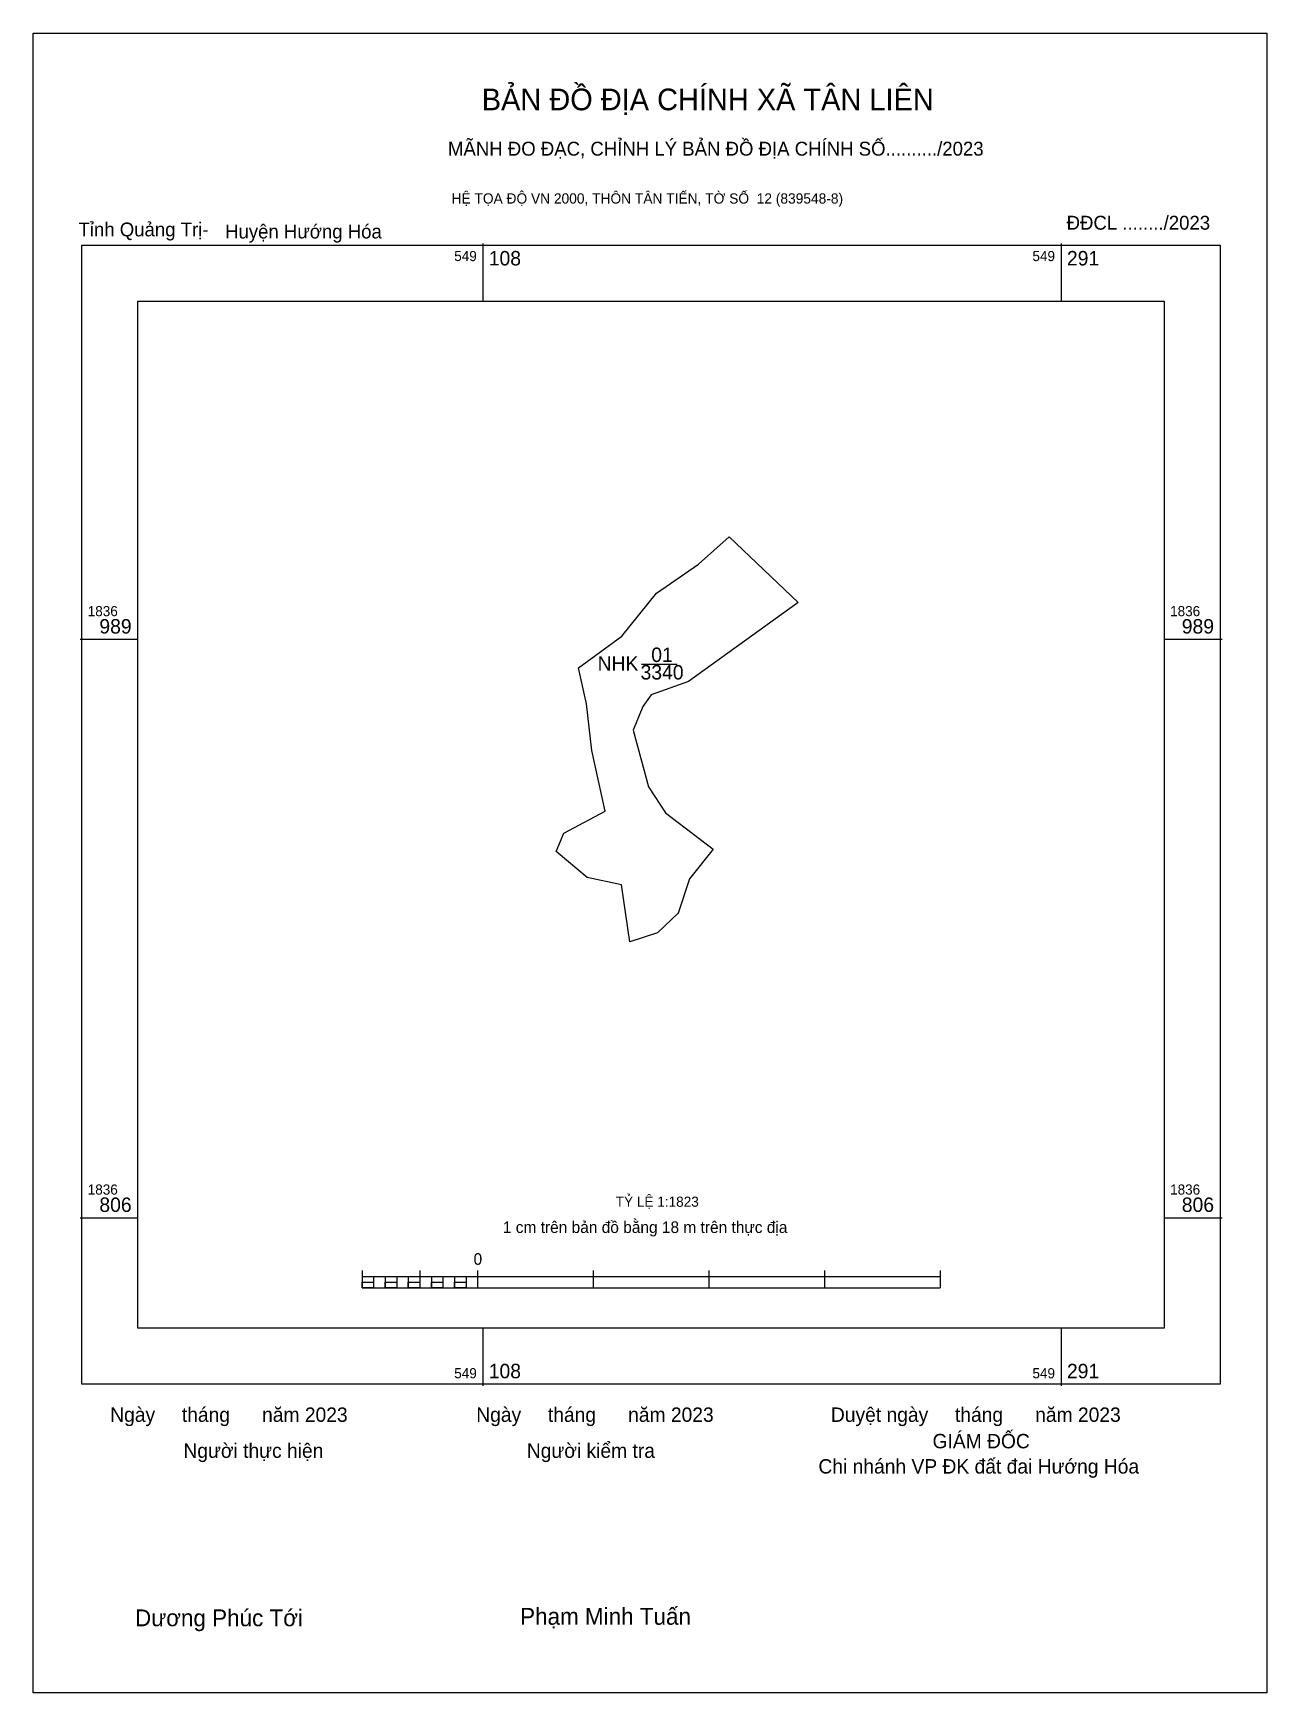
# Model space of a CAD drawing. Extents: x 548967 to 549356, y 1836657 to 1837180.
import ezdxf

# ---------------------------------------------------------------- set-up
doc = ezdxf.new("R2010")
doc.units = 0
for name, color, linetype in [('Level 1', 7, 'Continuous'), ('Level 10', 7, 'Continuous'), ('Level 15', 7, 'Continuous'), ('Level 27', 7, 'Continuous'), ('Level 6', 7, 'Continuous'), ('Level 62', 7, 'Continuous'), ('Level 63', 7, 'Continuous'), ('Level 9', 7, 'Continuous')]:
    doc.layers.add(name, color=color, linetype=linetype)

msp = doc.modelspace()

# ---------------------------------------------------------------- linework, layer by layer
at = {"layer": 'Level 10'}
msp.add_lwpolyline([(549131.97, 1836922.18), (549134.37, 1836927.91), (549147.44, 1836934.94), (549143.3, 1836954), (549141.52, 1836968.72), (549139.09, 1836980.07), (549152.71, 1836990.06), (549163.63, 1837003.64), (549176.92, 1837012.8), (549186.6, 1837021.36), (549208.35, 1837000.71), (549173.78, 1836975.83), (549161.96, 1836971.57), (549159.39, 1836967.92), (549156.32, 1836960.47), (549161.16, 1836942.53), (549166.46, 1836934.34), (549181.5, 1836922.87), (549174.05, 1836913.6), (549170.52, 1836902.71), (549163.96, 1836896.59), (549155.21, 1836893.7), (549152.61, 1836911.7), (549141.82, 1836914)], close=True, dxfattribs=at)
at = {"layer": 'Level 15'}
msp.add_lwpolyline([(548967.05, 1837180.18), (549356.15, 1837180.18), (549356.15, 1836656.94), (548967.05, 1836656.94)], close=True, dxfattribs=at)
at = {"layer": 'Level 27'}
for p, q in [((549208.35, 1837000.71), (549208.37, 1837000.7)), ((549131.97, 1836922.18), (549131.95, 1836922.18)), ((549170.52, 1836902.71), (549170.54, 1836902.7))]:
    msp.add_line(p, q, dxfattribs=at)
at = {"layer": 'Level 62'}
msp.add_lwpolyline([(549000.09, 1837095.67), (549323.82, 1837095.67), (549323.82, 1836771.94), (549000.09, 1836771.94)], close=True, dxfattribs=at)
at = {"layer": 'Level 63'}
for p, q in [((549108.92, 1837113.9), (549108.92, 1837095.67)), ((549291.28, 1837113.9), (549291.28, 1837095.67)), ((548981.86, 1836989.08), (549000.09, 1836989.08)), ((549323.82, 1836989.08), (549342.05, 1836989.08)), ((549158.87, 1836981.26), (549170.16, 1836981.28)), ((548981.86, 1836806.71), (549000.09, 1836806.71)), ((549323.82, 1836806.71), (549342.05, 1836806.71)), ((549070.77, 1836790.06), (549070.77, 1836784.59)), ((549070.77, 1836788.23), (549253.14, 1836788.23)), ((549074.42, 1836788.23), (549074.42, 1836784.59)), ((549078.07, 1836788.23), (549078.07, 1836784.59)), ((549081.71, 1836788.23), (549081.71, 1836784.59)), ((549085.36, 1836788.23), (549085.36, 1836784.59)), ((549089.01, 1836790.06), (549089.01, 1836784.59)), ((549089.01, 1836788.23), (549089.01, 1836784.59)), ((549092.66, 1836788.23), (549092.66, 1836784.59)), ((549096.3, 1836788.23), (549096.3, 1836784.59)), ((549099.95, 1836788.23), (549099.95, 1836784.59)), ((549103.6, 1836788.23), (549103.6, 1836784.59)), ((549107.24, 1836790.06), (549107.24, 1836784.59)), ((549107.24, 1836788.23), (549107.24, 1836784.59)), ((549143.72, 1836790.06), (549143.72, 1836784.59)), ((549180.19, 1836790.06), (549180.19, 1836784.59)), ((549216.67, 1836790.06), (549216.67, 1836784.59)), ((549253.14, 1836790.06), (549253.14, 1836784.59)), ((549070.77, 1836784.59), (549253.14, 1836784.59)), ((549108.92, 1836771.94), (549108.92, 1836753.71)), ((549291.28, 1836771.94), (549291.28, 1836753.71))]:
    msp.add_line(p, q, dxfattribs=at)
for points in [[(548982.43, 1837113.33), (549341.48, 1837113.33), (549341.48, 1836754.28), (548982.43, 1836754.28)], [(549070.77, 1836786.41), (549074.42, 1836786.41), (549074.42, 1836784.59), (549070.77, 1836784.59)], [(549070.77, 1836786.41), (549074.42, 1836786.41), (549074.42, 1836784.59), (549070.77, 1836784.59)], [(549078.07, 1836786.41), (549081.71, 1836786.41), (549081.71, 1836784.59), (549078.07, 1836784.59)], [(549085.36, 1836786.41), (549089.01, 1836786.41), (549089.01, 1836784.59), (549085.36, 1836784.59)], [(549092.66, 1836786.41), (549096.3, 1836786.41), (549096.3, 1836784.59), (549092.66, 1836784.59)], [(549099.95, 1836786.41), (549103.6, 1836786.41), (549103.6, 1836784.59), (549099.95, 1836784.59)]]:
    msp.add_lwpolyline(points, close=True, dxfattribs=at)

# ---------------------------------------------------------------- texts
at = {"layer": 'Level 1'}
for s, p in [('01', (549162, 1836981.93)), ('NHK', (549145.07, 1836979.18)), ('3340', (549158.63, 1836976.41))]:
    msp.add_text(s, height=4.559, dxfattribs=at).set_placement(p)
at = {"layer": 'Level 6'}
msp.add_text('TỶ LỆ 1:1823', height=3.2059, dxfattribs=at).set_placement((549150.78, 1836810.17))
at = {"layer": 'Level 63'}
for s, height, p in [('BẢN ĐỒ ĐỊA CHÍNH XÃ TÂN LIÊN', 6.8272, (549108.54, 1837155.88)), ('MÃNH ĐO ĐẠC, CHỈNH LÝ BẢN ĐỒ ĐỊA CHÍNH SỐ........../2023', 4.3808, (549097.88, 1837141.57)), ('HỆ TỌA ĐỘ VN 2000, THÔN TÂN TIẾN, TỜ SỐ  12 (839548-8)', 3.2429, (549099.01, 1837126.45)), ('549', 3.191, (549099.85, 1837108.32)), ('108', 4.559, (549110.74, 1837106.95)), ('549', 3.191, (549282.22, 1837108.32)), ('291', 4.559, (549293.11, 1837106.95)), ('1836', 3.191, (548984.25, 1836996.37)), ('1836', 3.191, (549325.64, 1836996.37)), ('989', 4.559, (548987.93, 1836990.9)), ('989', 4.559, (549329.32, 1836990.9)), ('1836', 3.191, (548984.25, 1836814.01)), ('1836', 3.191, (549325.64, 1836814.01)), ('806', 4.559, (548987.93, 1836808.54)), ('806', 4.559, (549329.33, 1836808.54)), ('1 cm trên bản đồ bằng 18 m trên thực địa', 3.6474, (549115.19, 1836801.91)), ('0', 3.65, (549105.95, 1836791.88)), ('549', 3.191, (549099.85, 1836756.1)), ('108', 4.559, (549110.74, 1836756.1)), ('549', 3.191, (549282.22, 1836756.1)), ('291', 4.559, (549293.11, 1836756.1)), ('Ngày     tháng      năm 2023', 4.5379, (548991.35, 1836742.36)), ('Ngày     tháng      năm 2023', 4.5379, (549106.8, 1836742.36)), ('Duyệt ngày     tháng      năm 2023', 4.5379, (549218.66, 1836742.36)), ('Người thực hiện', 4.5379, (549014.44, 1836731.01)), ('Người kiểm tra', 4.5379, (549122.75, 1836731.01)), ('GIÁM ĐỐC', 4.538, (549250.71, 1836734.02)), ('Chi nhánh VP ĐK đất đai Hướng Hóa', 4.5379, (549214.72, 1836726.06)), ('Dương Phúc Tới', 5.293, (548999.17, 1836677.92)), ('Phạm Minh Tuấn', 5.293, (549120.63, 1836678.39))]:
    msp.add_text(s, height=height, dxfattribs=at).set_placement(p)
at = {"layer": 'Level 9'}
for s, p in [('ĐĐCL ......../2023', (549293, 1837118.23)), ('Tỉnh Quảng Trị-', (548981.34, 1837116.11)), ('Huyện Hướng Hóa', (549027.57, 1837115.46))]:
    msp.add_text(s, height=4.3808, dxfattribs=at).set_placement(p)

doc.saveas('drawing.dxf')
